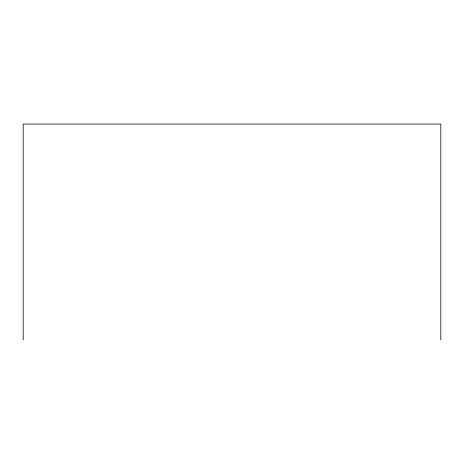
<?xml version="1.0" encoding="UTF-8"?>
<svg xmlns="http://www.w3.org/2000/svg" width="464" height="464" viewBox="0 0 464 464"><rect width="100%" height="100%" fill="white"/><g stroke="black" fill="none" stroke-linecap="round" stroke-linejoin="round"><path stroke-width="0.7" d="M440.8 339.944L440.8 124.056L23.2 124.056L23.2 339.944"/></g></svg>
